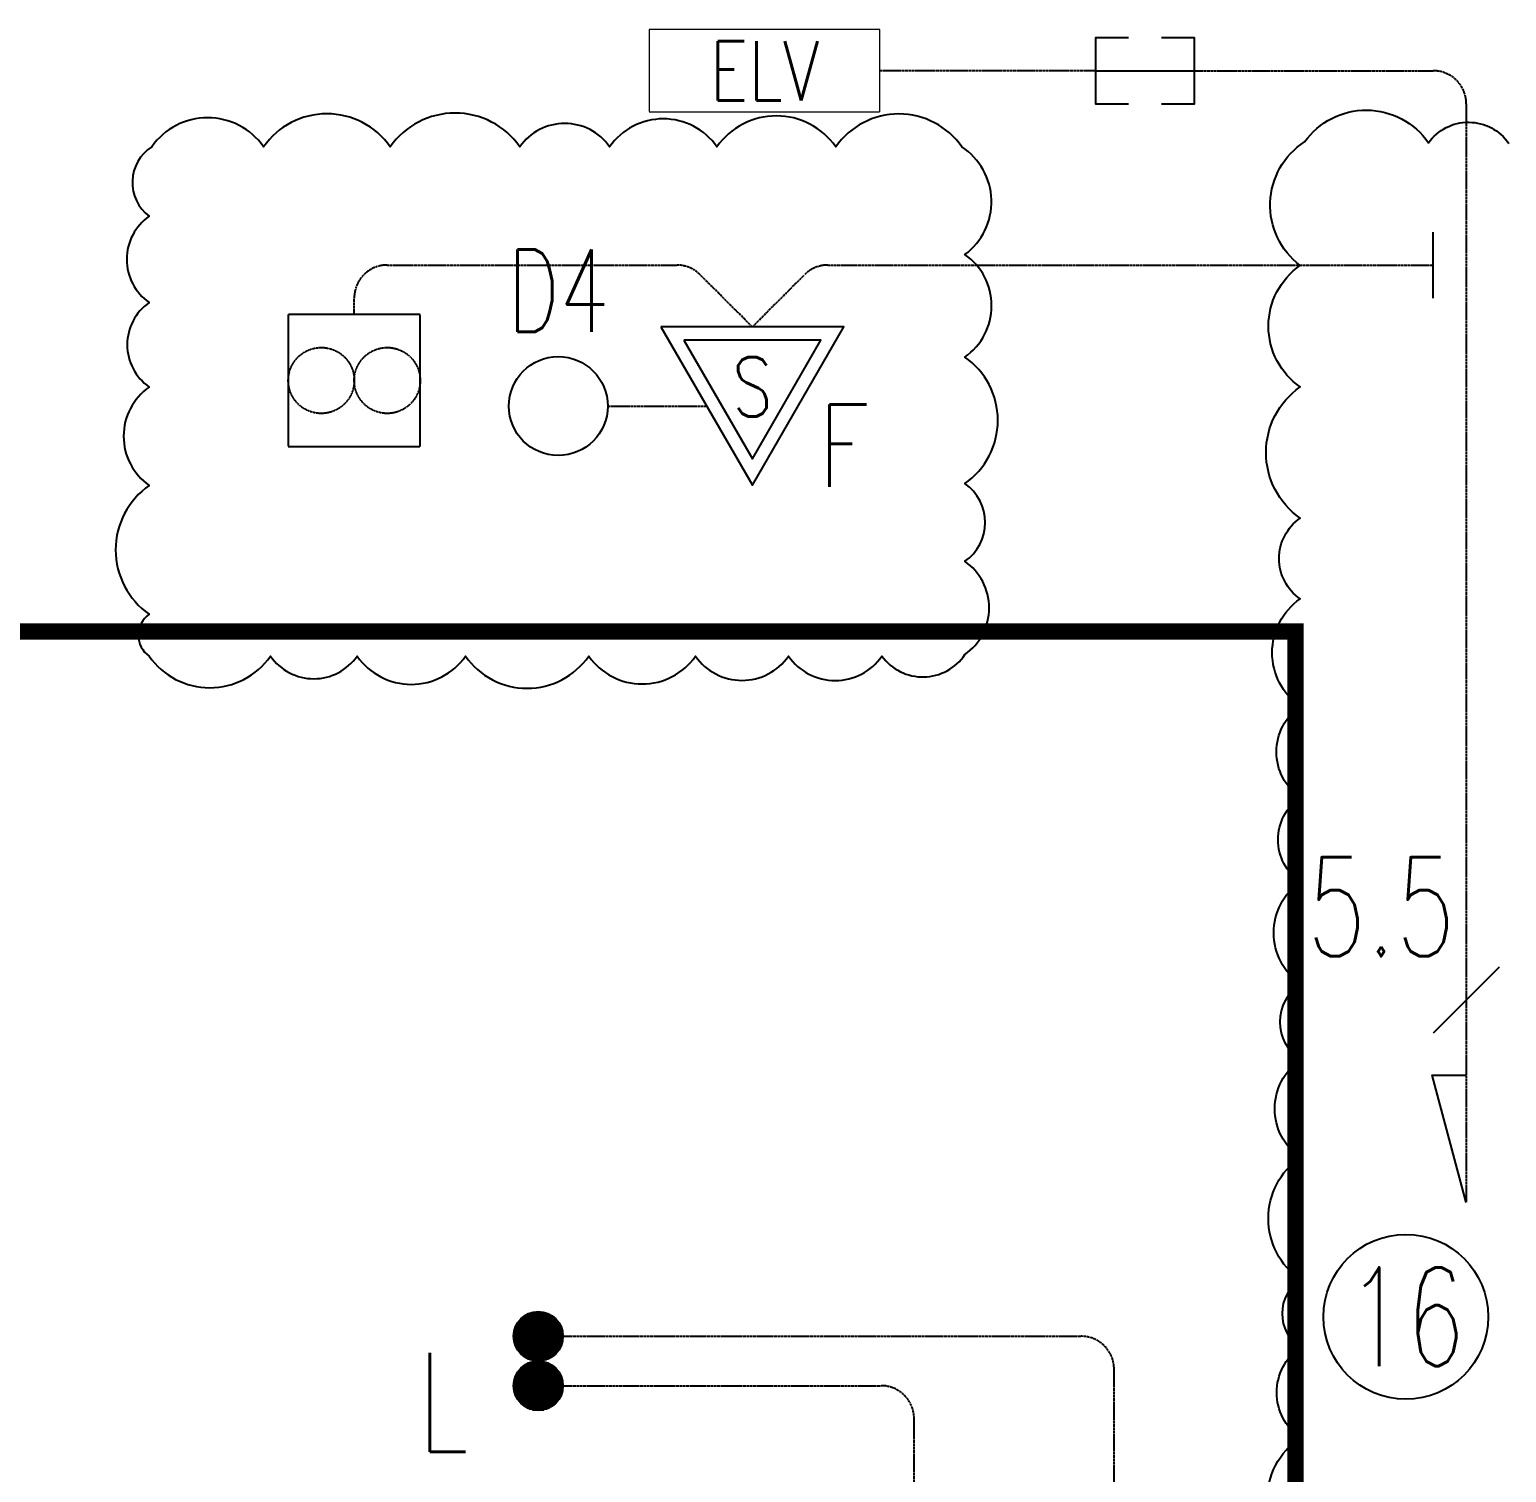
# Model space of a CAD drawing. Header units: millimetres. Extents: x 3999 to 176614, y 1464 to 57550.
# Drawn here: x 109261 to 113741, y 29437 to 33813 of the extents above; entities that cross this region are included whole.
import ezdxf
from ezdxf.enums import TextEntityAlignment as Align

# ---------------------------------------------------------------- set-up
doc = ezdxf.new("R2010")
doc.units = ezdxf.units.MM
doc.header["$LTSCALE"] = 0.2
doc.set_wipeout_variables(frame=1)
for name, pattern in [('CENTER', [50.8, 31.75, -6.35, 6.35, -6.35]), ('HIDDEN', [9.525, 6.35, -3.175]), ('PHANTOM', [63.5, 31.75, -6.35, 6.35, -6.35, 6.35, -6.35])]:
    doc.linetypes.add(name, pattern=pattern)
for name, color, linetype in [('1_シンボル', 2, 'Continuous'), ('1_乗数', 3, 'Continuous'), ('1_回路番号', 4, 'Continuous'), ('1_文字', 3, 'Continuous'), ('1_機器', 7, 'HIDDEN'), ('1_配線_1', 1, 'Continuous'), ('1_配線_4', 1, 'CENTER'), ('1_電源区画', 4, 'Continuous')]:
    doc.layers.add(name, color=color, linetype=linetype)
doc.layers.add('1_追加変更', color=10, linetype='Continuous', plot=False)
doc.layers.add('kakure', color=170, linetype='Continuous', plot=False)
doc.styles.add('S', font='simplex.shx', dxfattribs={"width": 0.7, "height": 300, "bigfont": 'extfont2.shx'})
doc.styles.get("Standard").update_dxf_attribs({"font": 'simplex.shx', "width": 0.8, "bigfont": 'extfont2.shx'})
doc.styles.add('ＭＳ 明朝', font='simplex.shx', dxfattribs={"bigfont": 'bigfont.shx'})

# ---------------------------------------------------------------- blocks, each defined once
blk = doc.blocks.new('L-DL')
at = {"color": 0, "linetype": 'ByBlock'}
blk.add_circle((0, 0), 150, dxfattribs=at)
blk = doc.blocks.new('D4')
at = {"layer": '1_シンボル', "linetype": 'Continuous', "lineweight": -3, "transparency": 33554687}
blk.add_blockref('L-DL', (0, 0), dxfattribs=at)
at = {"layer": 'kakure', "width": 0.7}
blk.add_text('D4', height=250, dxfattribs=at).set_placement((0, 350), align=Align.MIDDLE)
blk = doc.blocks.new('L-熱ｾﾝｻｰ親')
at = {"color": 0, "linetype": 'ByBlock'}
for points in [[(-277.1, 480), (0, 0), (277.1, 480)], [(-207.8, 440), (0, 80), (207.8, 440)]]:
    blk.add_lwpolyline(points, close=True, dxfattribs=at)
at = {"color": 0, "linetype": 'ByBlock', "width": 0.8}
blk.add_text('S', height=180, dxfattribs=at).set_placement((0, 208.6), align=Align.CENTER)
blk = doc.blocks.new('L-SW')
at = {"linetype": 'ByBlock'}
h = blk.add_hatch(dxfattribs=at)
h.set_pattern_fill('LINE', color=0, style=0)
h.set_pattern_definition([(0, (-30500, -9025), (0, 3.175), [])])
edge = h.paths.add_edge_path()
edge.add_arc((0, 75), 75, 0, 360)
at = {"color": 0, "linetype": 'ByBlock'}
blk.add_circle((0, 75), 75, dxfattribs=at)
blk = doc.blocks.new('盤記号1')
at = {"layer": '1_シンボル', "color": 0, "linetype": 'ByBlock', "lineweight": -2}
blk.add_lwpolyline([(-350, 0), (350, 0), (350, 250), (-350, 250)], close=True, dxfattribs=at)
at = {"layer": '1_シンボル', "color": 0, "linetype": 'ByBlock', "lineweight": 0, "style": 'ＭＳ 明朝', "width": 0.8}
blk.add_text('ELV', height=180, dxfattribs=at).set_placement((0, 125), align=Align.MIDDLE)
blk = doc.blocks.new('換気扇')
at = {"color": 0}
blk.add_lwpolyline([(-200, -200), (200, -200), (200, 200), (-200, 200)], close=True, dxfattribs=at)
for centre in [(-100, 0), (100, 0)]:
    blk.add_circle(centre, 100, dxfattribs=at)

msp = doc.modelspace()

# ---------------------------------------------------------------- linework, layer by layer
at = {"layer": '1_乗数', "linetype": 'Continuous', "lineweight": -3}
msp.add_line((113718.7, 30969.5), (113518.6, 30769.4), dxfattribs=at)
at = {"layer": '1_追加変更'}
msp.add_lwpolyline([(109624.1, 31912.8, 0.520567), (109991.8, 31912.8, 0.520567), (110254.9, 31912.8, 0.520567), (110583.2, 31912.8, 0.520567), (110957.3, 31912.8, 0.520567), (111281, 31912.8, 0.520567), (111562.9, 31912.8, 0.520567), (111846.5, 31912.8, 0.520567), (112098, 31917.7, 0.520567), (112098, 32200.4, 0.520567), (112098, 32436.1, 0.520567), (112098, 32819.9, 0.520567), (112098, 33130.8, 0.520567), (112089, 33457.4, 0.520567), (111706.4, 33457.4, 0.520567), (111346.1, 33457.4, 0.520567), (111020.5, 33457.4, 0.520567), (110748.3, 33457.4, 0.520567), (110355.3, 33457.4, 0.520567), (109971, 33457.4, 0.520567), (109631.8, 33457.4, 0.520567), (109624.1, 33246.9, 0.520567), (109624.1, 32985.2, 0.520567), (109624.1, 32729, 0.520567), (109624.1, 32430.5, 0.520567), (109624.1, 32039.7, 0.520567)], format="xyb", close=True, dxfattribs=at)
at = {"layer": '1_配線_1'}
for p, q in [((112494.3, 33688), (112794.3, 33688)), ((113518, 32998.8), (113518, 33198.8))]:
    msp.add_line(p, q, dxfattribs=at)
for points in [[(112594.3, 33788), (112494.3, 33788), (112494.3, 33588), (112594.3, 33588)], [(112694.3, 33588), (112794.3, 33588), (112794.3, 33788), (112694.3, 33788)], [(113618.7, 30255.8), (113515.1, 30642.2), (113618.7, 30642.2)]]:
    msp.add_lwpolyline(points, dxfattribs=at)
at = {"layer": '1_配線_4'}
for p, q in [((112494.3, 33688), (111840.5, 33688)), ((112794.3, 33688), (113518.7, 33688)), ((113618.7, 33588), (113618.7, 30255.8)), ((110346, 33098.8), (111224.3, 33098.8)), ((111453.4, 32911.2), (111295.1, 33069.6)), ((111453.4, 32911.2), (111611.7, 33069.6)), ((111682.4, 33098.8), (113518.7, 33098.8)), ((110246, 32948.8), (110246, 32998.8)), ((111014.8, 32671.2), (111314.8, 32671.2)), ((110879, 29850.4), (112450.5, 29850.4)), ((112550.5, 28874.3), (112550.5, 29750.4)), ((110879, 29700.4), (111844, 29700.4)), ((111944, 29123), (111944, 29600.4))]:
    msp.add_line(p, q, dxfattribs=at)
for centre, start, end in [((113518.7, 33588), 0, 90), ((110346, 32998.8), 90, 180), ((111224.3, 32998.8), 45, 90), ((111682.4, 32998.8), 90, 135), ((112450.5, 29750.4), 0, 90), ((111844, 29600.4), 0, 90)]:
    msp.add_arc(centre, 100, start, end, dxfattribs=at)
at = {"layer": '1_電源区画', "linetype": 'PHANTOM', "const_width": 50}
msp.add_lwpolyline([(107601, 24374.6), (113101, 24374.6), (113101, 31987.5), (107601, 31987.5)], dxfattribs=at)

# ---------------------------------------------------------------- block references
at = {"layer": '1_シンボル', "color": 7, "linetype": 'HIDDEN', "lineweight": 0, "zscale": 0.01776621527802636}
msp.add_blockref('盤記号1', (111490.5, 33563), dxfattribs=at)
at = {"layer": '1_シンボル'}
for name, p in [('D4', (110864.8, 32671.2)), ('L-SW', (110804, 29775.4)), ('L-SW', (110804, 29625.4))]:
    msp.add_blockref(name, p, dxfattribs=at)
at = {"layer": '1_シンボル', "lineweight": -3}
msp.add_blockref('L-熱ｾﾝｻｰ親', (111453.4, 32431.2), dxfattribs=at)
at = {"layer": '1_機器'}
msp.add_blockref('換気扇', (110246, 32748.8), dxfattribs=at)

# ---------------------------------------------------------------- texts
at = {"layer": '1_乗数', "linetype": 'Continuous', "lineweight": 0, "width": 0.7}
msp.add_text('5.5', height=300, dxfattribs=at).set_placement((113135.3, 31002.8))
at = {"layer": '1_文字', "lineweight": -3, "width": 0.8}
msp.add_text('F', height=250, dxfattribs=at).set_placement((111653.4, 32351.2), align=Align.BOTTOM_LEFT)
at = {"layer": '1_文字', "color": 3, "lineweight": -3, "style": 'S', "width": 0.7}
msp.add_text('L', height=300, dxfattribs=at).set_placement((110439, 29500.4))

# ---------------------------------------------------------------- next in the draw order: wipeouts: each hides what was drawn before it
msp.add_wipeout([(113434.5, 30201.1), (113432.7, 30201.1), (113430.9, 30201), (113429, 30201), (113427.2, 30201), (113425.4, 30200.9), (113423.5, 30200.8), (113421.7, 30200.8), (113419.9, 30200.7), (113418, 30200.6), (113416.2, 30200.4), (113414.4, 30200.3), (113412.6, 30200.2), (113410.7, 30200), (113408.9, 30199.9), (113407.1, 30199.7), (113405.3, 30199.5), (113403.4, 30199.3), (113401.6, 30199.1), (113399.8, 30198.9), (113398, 30198.7), (113396.2, 30198.4), (113394.3, 30198.2), (113392.5, 30197.9), (113390.7, 30197.6), (113388.9, 30197.3), (113387.1, 30197), (113385.3, 30196.7), (113383.5, 30196.4), (113381.7, 30196.1), (113379.9, 30195.7), (113378.1, 30195.4), (113376.3, 30195), (113374.5, 30194.6), (113372.7, 30194.3), (113370.9, 30193.9), (113369.1, 30193.4), (113367.3, 30193), (113365.6, 30192.6), (113363.8, 30192.1), (113362, 30191.7), (113360.2, 30191.2), (113358.5, 30190.7), (113356.7, 30190.3), (113354.9, 30189.8), (113353.2, 30189.2), (113351.4, 30188.7), (113349.7, 30188.2), (113347.9, 30187.6), (113346.2, 30187.1), (113344.4, 30186.5), (113342.7, 30185.9), (113341, 30185.4), (113339.2, 30184.8), (113337.5, 30184.1), (113335.8, 30183.5), (113334.1, 30182.9), (113332.3, 30182.3), (113330.6, 30181.6), (113328.9, 30180.9), (113327.2, 30180.3), (113325.5, 30179.6), (113323.8, 30178.9), (113322.1, 30178.2), (113320.4, 30177.5), (113318.8, 30176.7), (113317.1, 30176), (113315.4, 30175.2), (113313.7, 30174.5), (113312.1, 30173.7), (113310.4, 30172.9), (113308.8, 30172.1), (113307.1, 30171.3), (113305.5, 30170.5), (113303.8, 30169.7), (113302.2, 30168.9), (113300.6, 30168), (113299, 30167.2), (113297.3, 30166.3), (113295.7, 30165.4), (113294.1, 30164.6), (113292.5, 30163.7), (113290.9, 30162.8), (113289.3, 30161.9), (113287.8, 30160.9), (113286.2, 30160), (113284.6, 30159.1), (113283, 30158.1), (113281.5, 30157.1), (113279.9, 30156.2), (113278.4, 30155.2), (113276.8, 30154.2), (113275.3, 30153.2), (113273.8, 30152.2), (113272.3, 30151.2), (113270.7, 30150.1), (113269.2, 30149.1), (113267.7, 30148), (113266.2, 30147), (113264.7, 30145.9), (113263.3, 30144.8), (113261.8, 30143.8), (113260.3, 30142.7), (113258.9, 30141.6), (113257.4, 30140.4), (113255.9, 30139.3), (113254.5, 30138.2), (113253.1, 30137), (113251.6, 30135.9), (113250.2, 30134.7), (113248.8, 30133.6), (113247.4, 30132.4), (113246, 30131.2), (113244.6, 30130), (113243.2, 30128.8), (113241.9, 30127.6), (113240.5, 30126.4), (113239.1, 30125.1), (113237.8, 30123.9), (113236.4, 30122.7), (113235.1, 30121.4), (113233.8, 30120.1), (113232.5, 30118.9), (113231.1, 30117.6), (113229.8, 30116.3), (113228.5, 30115), (113227.3, 30113.7), (113226, 30112.4), (113224.7, 30111.1), (113223.4, 30109.7), (113222.2, 30108.4), (113220.9, 30107.1), (113219.7, 30105.7), (113218.5, 30104.4), (113217.3, 30103), (113216, 30101.6), (113214.8, 30100.2), (113213.7, 30098.8), (113212.5, 30097.4), (113211.3, 30096), (113210.1, 30094.6), (113209, 30093.2), (113207.8, 30091.8), (113206.7, 30090.3), (113205.5, 30088.9), (113204.4, 30087.5), (113203.3, 30086), (113202.2, 30084.5), (113201.1, 30083.1), (113200, 30081.6), (113198.9, 30080.1), (113197.9, 30078.6), (113196.8, 30077.1), (113195.8, 30075.6), (113194.7, 30074.1), (113193.7, 30072.6), (113192.7, 30071.1), (113191.7, 30069.5), (113190.7, 30068), (113189.7, 30066.5), (113188.7, 30064.9), (113187.7, 30063.4), (113186.7, 30061.8), (113185.8, 30060.2), (113184.9, 30058.7), (113183.9, 30057.1), (113183, 30055.5), (113182.1, 30053.9), (113181.2, 30052.3), (113180.3, 30050.7), (113179.4, 30049.1), (113178.5, 30047.5), (113177.7, 30045.9), (113176.8, 30044.3), (113176, 30042.6), (113175.1, 30041), (113174.3, 30039.4), (113173.5, 30037.7), (113172.7, 30036.1), (113171.9, 30034.4), (113171.1, 30032.8), (113170.4, 30031.1), (113169.6, 30029.4), (113168.9, 30027.8), (113168.1, 30026.1), (113167.4, 30024.4), (113166.7, 30022.7), (113166, 30021), (113165.3, 30019.3), (113164.6, 30017.6), (113163.9, 30015.9), (113163.3, 30014.2), (113162.6, 30012.5), (113162, 30010.8), (113161.3, 30009.1), (113160.7, 30007.4), (113160.1, 30005.6), (113159.5, 30003.9), (113158.9, 30002.2), (113158.3, 30000.4), (113157.8, 29998.7), (113157.2, 29996.9), (113156.7, 29995.2), (113156.1, 29993.4), (113155.6, 29991.7), (113155.1, 29989.9), (113154.6, 29988.1), (113154.1, 29986.4), (113153.6, 29984.6), (113153.2, 29982.8), (113152.7, 29981.1), (113152.3, 29979.3), (113151.8, 29977.5), (113151.4, 29975.7), (113151, 29973.9), (113150.6, 29972.1), (113150.2, 29970.4), (113149.8, 29968.6), (113149.5, 29966.8), (113149.1, 29965), (113148.8, 29963.2), (113148.4, 29961.4), (113148.1, 29959.6), (113147.8, 29957.8), (113147.5, 29955.9), (113147.2, 29954.1), (113146.9, 29952.3), (113146.7, 29950.5), (113146.4, 29948.7), (113146.2, 29946.9), (113146, 29945.1), (113145.7, 29943.2), (113145.5, 29941.4), (113145.3, 29939.6), (113145.2, 29937.8), (113145, 29936), (113144.8, 29934.1), (113144.7, 29932.3), (113144.5, 29930.5), (113144.4, 29928.6), (113144.3, 29926.8), (113144.2, 29925), (113144.1, 29923.2), (113144, 29921.3), (113143.9, 29919.5), (113143.9, 29917.7), (113143.8, 29915.8), (113143.8, 29914), (113143.8, 29912.2), (113143.8, 29910.3), (113143.8, 29908.5), (113143.8, 29906.7), (113143.8, 29904.8), (113143.8, 29903), (113143.9, 29901.2), (113143.9, 29899.3), (113144, 29897.5), (113144.1, 29895.7), (113144.2, 29893.8), (113144.3, 29892), (113144.4, 29890.2), (113144.5, 29888.4), (113144.7, 29886.5), (113144.8, 29884.7), (113145, 29882.9), (113145.2, 29881.1), (113145.3, 29879.2), (113145.5, 29877.4), (113145.7, 29875.6), (113146, 29873.8), (113146.2, 29871.9), (113146.4, 29870.1), (113146.7, 29868.3), (113146.9, 29866.5), (113147.2, 29864.7), (113147.5, 29862.9), (113147.8, 29861.1), (113148.1, 29859.3), (113148.4, 29857.5), (113148.8, 29855.7), (113149.1, 29853.9), (113149.5, 29852.1), (113149.8, 29850.3), (113150.2, 29848.5), (113150.6, 29846.7), (113151, 29844.9), (113151.4, 29843.1), (113151.8, 29841.3), (113152.3, 29839.5), (113152.7, 29837.8), (113153.2, 29836), (113153.6, 29834.2), (113154.1, 29832.5), (113154.6, 29830.7), (113155.1, 29828.9), (113155.6, 29827.2), (113156.1, 29825.4), (113156.7, 29823.7), (113157.2, 29821.9), (113157.8, 29820.2), (113158.3, 29818.4), (113158.9, 29816.7), (113159.5, 29814.9), (113160.1, 29813.2), (113160.7, 29811.5), (113161.3, 29809.8), (113162, 29808), (113162.6, 29806.3), (113163.3, 29804.6), (113163.9, 29802.9), (113164.6, 29801.2), (113165.3, 29799.5), (113166, 29797.8), (113166.7, 29796.1), (113167.4, 29794.4), (113168.1, 29792.7), (113168.9, 29791.1), (113169.6, 29789.4), (113170.4, 29787.7), (113171.1, 29786.1), (113171.9, 29784.4), (113172.7, 29782.7), (113173.5, 29781.1), (113174.3, 29779.5), (113175.1, 29777.8), (113176, 29776.2), (113176.8, 29774.6), (113177.7, 29772.9), (113178.5, 29771.3), (113179.4, 29769.7), (113180.3, 29768.1), (113181.2, 29766.5), (113182.1, 29764.9), (113183, 29763.3), (113183.9, 29761.7), (113184.9, 29760.2), (113185.8, 29758.6), (113186.7, 29757), (113187.7, 29755.5), (113188.7, 29753.9), (113189.7, 29752.4), (113190.7, 29750.8), (113191.7, 29749.3), (113192.7, 29747.8), (113193.7, 29746.2), (113194.7, 29744.7), (113195.8, 29743.2), (113196.8, 29741.7), (113197.9, 29740.2), (113198.9, 29738.7), (113200, 29737.2), (113201.1, 29735.8), (113202.2, 29734.3), (113203.3, 29732.8), (113204.4, 29731.4), (113205.5, 29729.9), (113206.7, 29728.5), (113207.8, 29727.1), (113209, 29725.6), (113210.1, 29724.2), (113211.3, 29722.8), (113212.5, 29721.4), (113213.7, 29720), (113214.8, 29718.6), (113216, 29717.2), (113217.3, 29715.8), (113218.5, 29714.5), (113219.7, 29713.1), (113220.9, 29711.8), (113222.2, 29710.4), (113223.4, 29709.1), (113224.7, 29707.8), (113226, 29706.4), (113227.3, 29705.1), (113228.5, 29703.8), (113229.8, 29702.5), (113231.1, 29701.2), (113232.5, 29700), (113233.8, 29698.7), (113235.1, 29697.4), (113236.4, 29696.2), (113237.8, 29694.9), (113239.1, 29693.7), (113240.5, 29692.5), (113241.9, 29691.2), (113243.2, 29690), (113244.6, 29688.8), (113246, 29687.6), (113247.4, 29686.4), (113248.8, 29685.3), (113250.2, 29684.1), (113251.6, 29682.9), (113253.1, 29681.8), (113254.5, 29680.6), (113255.9, 29679.5), (113257.4, 29678.4), (113258.9, 29677.3), (113260.3, 29676.2), (113261.8, 29675.1), (113263.3, 29674), (113264.7, 29672.9), (113266.2, 29671.8), (113267.7, 29670.8), (113269.2, 29669.7), (113270.7, 29668.7), (113272.3, 29667.7), (113273.8, 29666.6), (113275.3, 29665.6), (113276.8, 29664.6), (113278.4, 29663.6), (113279.9, 29662.7), (113281.5, 29661.7), (113283, 29660.7), (113284.6, 29659.8), (113286.2, 29658.8), (113287.8, 29657.9), (113289.3, 29657), (113290.9, 29656.1), (113292.5, 29655.2), (113294.1, 29654.3), (113295.7, 29653.4), (113297.3, 29652.5), (113299, 29651.6), (113300.6, 29650.8), (113302.2, 29650), (113303.8, 29649.1), (113305.5, 29648.3), (113307.1, 29647.5), (113308.8, 29646.7), (113310.4, 29645.9), (113312.1, 29645.1), (113313.7, 29644.3), (113315.4, 29643.6), (113317.1, 29642.8), (113318.8, 29642.1), (113320.4, 29641.4), (113322.1, 29640.7), (113323.8, 29639.9), (113325.5, 29639.3), (113327.2, 29638.6), (113328.9, 29637.9), (113330.6, 29637.2), (113332.3, 29636.6), (113334.1, 29635.9), (113335.8, 29635.3), (113337.5, 29634.7), (113339.2, 29634.1), (113341, 29633.5), (113342.7, 29632.9), (113344.4, 29632.3), (113346.2, 29631.7), (113347.9, 29631.2), (113349.7, 29630.6), (113351.4, 29630.1), (113353.2, 29629.6), (113354.9, 29629.1), (113356.7, 29628.6), (113358.5, 29628.1), (113360.2, 29627.6), (113362, 29627.1), (113363.8, 29626.7), (113365.6, 29626.2), (113367.3, 29625.8), (113369.1, 29625.4), (113370.9, 29625), (113372.7, 29624.6), (113374.5, 29624.2), (113376.3, 29623.8), (113378.1, 29623.4), (113379.9, 29623.1), (113381.7, 29622.7), (113383.5, 29622.4), (113385.3, 29622.1), (113387.1, 29621.8), (113388.9, 29621.5), (113390.7, 29621.2), (113392.5, 29620.9), (113394.3, 29620.7), (113396.2, 29620.4), (113398, 29620.2), (113399.8, 29619.9), (113401.6, 29619.7), (113403.4, 29619.5), (113405.3, 29619.3), (113407.1, 29619.1), (113408.9, 29619), (113410.7, 29618.8), (113412.6, 29618.6), (113414.4, 29618.5), (113416.2, 29618.4), (113418, 29618.3), (113419.9, 29618.2), (113421.7, 29618.1), (113423.5, 29618), (113425.4, 29617.9), (113427.2, 29617.9), (113429, 29617.8), (113430.9, 29617.8), (113432.7, 29617.8), (113434.5, 29617.7), (113436.4, 29617.7), (113438.2, 29617.8), (113440, 29617.8), (113441.9, 29617.8), (113443.7, 29617.9), (113445.5, 29617.9), (113447.3, 29618), (113449.2, 29618.1), (113451, 29618.2), (113452.8, 29618.3), (113454.7, 29618.4), (113456.5, 29618.5), (113458.3, 29618.6), (113460.1, 29618.8), (113462, 29619), (113463.8, 29619.1), (113465.6, 29619.3), (113467.4, 29619.5), (113469.3, 29619.7), (113471.1, 29619.9), (113472.9, 29620.2), (113474.7, 29620.4), (113476.5, 29620.7), (113478.3, 29620.9), (113480.2, 29621.2), (113482, 29621.5), (113483.8, 29621.8), (113485.6, 29622.1), (113487.4, 29622.4), (113489.2, 29622.7), (113491, 29623.1), (113492.8, 29623.4), (113494.6, 29623.8), (113496.4, 29624.2), (113498.2, 29624.6), (113500, 29625), (113501.7, 29625.4), (113503.5, 29625.8), (113505.3, 29626.2), (113507.1, 29626.7), (113508.9, 29627.1), (113510.6, 29627.6), (113512.4, 29628.1), (113514.2, 29628.6), (113515.9, 29629.1), (113517.7, 29629.6), (113519.4, 29630.1), (113521.2, 29630.6), (113522.9, 29631.2), (113524.7, 29631.7), (113526.4, 29632.3), (113528.2, 29632.9), (113529.9, 29633.5), (113531.6, 29634.1), (113533.4, 29634.7), (113535.1, 29635.3), (113536.8, 29635.9), (113538.5, 29636.6), (113540.2, 29637.2), (113542, 29637.9), (113543.7, 29638.6), (113545.4, 29639.3), (113547.1, 29639.9), (113548.7, 29640.7), (113550.4, 29641.4), (113552.1, 29642.1), (113553.8, 29642.8), (113555.5, 29643.6), (113557.1, 29644.3), (113558.8, 29645.1), (113560.5, 29645.9), (113562.1, 29646.7), (113563.8, 29647.5), (113565.4, 29648.3), (113567, 29649.1), (113568.7, 29650), (113570.3, 29650.8), (113571.9, 29651.6), (113573.5, 29652.5), (113575.1, 29653.4), (113576.8, 29654.3), (113578.4, 29655.2), (113579.9, 29656.1), (113581.5, 29657), (113583.1, 29657.9), (113584.7, 29658.8), (113586.3, 29659.8), (113587.8, 29660.7), (113589.4, 29661.7), (113590.9, 29662.7), (113592.5, 29663.6), (113594, 29664.6), (113595.6, 29665.6), (113597.1, 29666.6), (113598.6, 29667.7), (113600.1, 29668.7), (113601.6, 29669.7), (113603.1, 29670.8), (113604.6, 29671.8), (113606.1, 29672.9), (113607.6, 29674), (113609.1, 29675.1), (113610.6, 29676.2), (113612, 29677.3), (113613.5, 29678.4), (113614.9, 29679.5), (113616.4, 29680.6), (113617.8, 29681.8), (113619.2, 29682.9), (113620.6, 29684.1), (113622.1, 29685.3), (113623.5, 29686.4), (113624.9, 29687.6), (113626.3, 29688.8), (113627.6, 29690), (113629, 29691.2), (113630.4, 29692.5), (113631.7, 29693.7), (113633.1, 29694.9), (113634.4, 29696.2), (113635.8, 29697.4), (113637.1, 29698.7), (113638.4, 29700), (113639.7, 29701.2), (113641, 29702.5), (113642.3, 29703.8), (113643.6, 29705.1), (113644.9, 29706.4), (113646.2, 29707.8), (113647.4, 29709.1), (113648.7, 29710.4), (113649.9, 29711.8), (113651.2, 29713.1), (113652.4, 29714.5), (113653.6, 29715.8), (113654.8, 29717.2), (113656, 29718.6), (113657.2, 29720), (113658.4, 29721.4), (113659.6, 29722.8), (113660.8, 29724.2), (113661.9, 29725.6), (113663.1, 29727.1), (113664.2, 29728.5), (113665.3, 29729.9), (113666.5, 29731.4), (113667.6, 29732.8), (113668.7, 29734.3), (113669.8, 29735.8), (113670.9, 29737.2), (113671.9, 29738.7), (113673, 29740.2), (113674.1, 29741.7), (113675.1, 29743.2), (113676.2, 29744.7), (113677.2, 29746.2), (113678.2, 29747.8), (113679.2, 29749.3), (113680.2, 29750.8), (113681.2, 29752.4), (113682.2, 29753.9), (113683.2, 29755.5), (113684.1, 29757), (113685.1, 29758.6), (113686, 29760.2), (113687, 29761.7), (113687.9, 29763.3), (113688.8, 29764.9), (113689.7, 29766.5), (113690.6, 29768.1), (113691.5, 29769.7), (113692.3, 29771.3), (113693.2, 29772.9), (113694.1, 29774.6), (113694.9, 29776.2), (113695.7, 29777.8), (113696.6, 29779.5), (113697.4, 29781.1), (113698.2, 29782.7), (113699, 29784.4), (113699.7, 29786.1), (113700.5, 29787.7), (113701.3, 29789.4), (113702, 29791.1), (113702.8, 29792.7), (113703.5, 29794.4), (113704.2, 29796.1), (113704.9, 29797.8), (113705.6, 29799.5), (113706.3, 29801.2), (113707, 29802.9), (113707.6, 29804.6), (113708.3, 29806.3), (113708.9, 29808), (113709.6, 29809.8), (113710.2, 29811.5), (113710.8, 29813.2), (113711.4, 29814.9), (113712, 29816.7), (113712.5, 29818.4), (113713.1, 29820.2), (113713.7, 29821.9), (113714.2, 29823.7), (113714.7, 29825.4), (113715.3, 29827.2), (113715.8, 29828.9), (113716.3, 29830.7), (113716.8, 29832.5), (113717.2, 29834.2), (113717.7, 29836), (113718.2, 29837.8), (113718.6, 29839.5), (113719, 29841.3), (113719.5, 29843.1), (113719.9, 29844.9), (113720.3, 29846.7), (113720.7, 29848.5), (113721, 29850.3), (113721.4, 29852.1), (113721.8, 29853.9), (113722.1, 29855.7), (113722.4, 29857.5), (113722.8, 29859.3), (113723.1, 29861.1), (113723.4, 29862.9), (113723.7, 29864.7), (113723.9, 29866.5), (113724.2, 29868.3), (113724.4, 29870.1), (113724.7, 29871.9), (113724.9, 29873.8), (113725.1, 29875.6), (113725.3, 29877.4), (113725.5, 29879.2), (113725.7, 29881.1), (113725.9, 29882.9), (113726.1, 29884.7), (113726.2, 29886.5), (113726.3, 29888.4), (113726.5, 29890.2), (113726.6, 29892), (113726.7, 29893.8), (113726.8, 29895.7), (113726.9, 29897.5), (113726.9, 29899.3), (113727, 29901.2), (113727, 29903), (113727.1, 29904.8), (113727.1, 29906.7), (113727.1, 29908.5), (113727.1, 29910.3), (113727.1, 29912.2), (113727.1, 29914), (113727, 29915.8), (113727, 29917.7), (113726.9, 29919.5), (113726.9, 29921.3), (113726.8, 29923.2), (113726.7, 29925), (113726.6, 29926.8), (113726.5, 29928.6), (113726.3, 29930.5), (113726.2, 29932.3), (113726.1, 29934.1), (113725.9, 29936), (113725.7, 29937.8), (113725.5, 29939.6), (113725.3, 29941.4), (113725.1, 29943.2), (113724.9, 29945.1), (113724.7, 29946.9), (113724.4, 29948.7), (113724.2, 29950.5), (113723.9, 29952.3), (113723.7, 29954.1), (113723.4, 29955.9), (113723.1, 29957.8), (113722.8, 29959.6), (113722.4, 29961.4), (113722.1, 29963.2), (113721.8, 29965), (113721.4, 29966.8), (113721, 29968.6), (113720.7, 29970.4), (113720.3, 29972.1), (113719.9, 29973.9), (113719.5, 29975.7), (113719, 29977.5), (113718.6, 29979.3), (113718.2, 29981.1), (113717.7, 29982.8), (113717.2, 29984.6), (113716.8, 29986.4), (113716.3, 29988.1), (113715.8, 29989.9), (113715.3, 29991.7), (113714.7, 29993.4), (113714.2, 29995.2), (113713.7, 29996.9), (113713.1, 29998.7), (113712.5, 30000.4), (113712, 30002.2), (113711.4, 30003.9), (113710.8, 30005.6), (113710.2, 30007.4), (113709.6, 30009.1), (113708.9, 30010.8), (113708.3, 30012.5), (113707.6, 30014.2), (113707, 30015.9), (113706.3, 30017.6), (113705.6, 30019.3), (113704.9, 30021), (113704.2, 30022.7), (113703.5, 30024.4), (113702.8, 30026.1), (113702, 30027.8), (113701.3, 30029.4), (113700.5, 30031.1), (113699.7, 30032.8), (113699, 30034.4), (113698.2, 30036.1), (113697.4, 30037.7), (113696.6, 30039.4), (113695.7, 30041), (113694.9, 30042.6), (113694.1, 30044.3), (113693.2, 30045.9), (113692.3, 30047.5), (113691.5, 30049.1), (113690.6, 30050.7), (113689.7, 30052.3), (113688.8, 30053.9), (113687.9, 30055.5), (113687, 30057.1), (113686, 30058.7), (113685.1, 30060.2), (113684.1, 30061.8), (113683.2, 30063.4), (113682.2, 30064.9), (113681.2, 30066.5), (113680.2, 30068), (113679.2, 30069.5), (113678.2, 30071.1), (113677.2, 30072.6), (113676.2, 30074.1), (113675.1, 30075.6), (113674.1, 30077.1), (113673, 30078.6), (113671.9, 30080.1), (113670.9, 30081.6), (113669.8, 30083.1), (113668.7, 30084.5), (113667.6, 30086), (113666.5, 30087.5), (113665.3, 30088.9), (113664.2, 30090.3), (113663.1, 30091.8), (113661.9, 30093.2), (113660.8, 30094.6), (113659.6, 30096), (113658.4, 30097.4), (113657.2, 30098.8), (113656, 30100.2), (113654.8, 30101.6), (113653.6, 30103), (113652.4, 30104.4), (113651.2, 30105.7), (113649.9, 30107.1), (113648.7, 30108.4), (113647.4, 30109.7), (113646.2, 30111.1), (113644.9, 30112.4), (113643.6, 30113.7), (113642.3, 30115), (113641, 30116.3), (113639.7, 30117.6), (113638.4, 30118.9), (113637.1, 30120.1), (113635.8, 30121.4), (113634.4, 30122.7), (113633.1, 30123.9), (113631.7, 30125.1), (113630.4, 30126.4), (113629, 30127.6), (113627.6, 30128.8), (113626.3, 30130), (113624.9, 30131.2), (113623.5, 30132.4), (113622.1, 30133.6), (113620.6, 30134.7), (113619.2, 30135.9), (113617.8, 30137), (113616.4, 30138.2), (113614.9, 30139.3), (113613.5, 30140.4), (113612, 30141.6), (113610.6, 30142.7), (113609.1, 30143.8), (113607.6, 30144.8), (113606.1, 30145.9), (113604.6, 30147), (113603.1, 30148), (113601.6, 30149.1), (113600.1, 30150.1), (113598.6, 30151.2), (113597.1, 30152.2), (113595.6, 30153.2), (113594, 30154.2), (113592.5, 30155.2), (113590.9, 30156.2), (113589.4, 30157.1), (113587.8, 30158.1), (113586.3, 30159.1), (113584.7, 30160), (113583.1, 30160.9), (113581.5, 30161.9), (113579.9, 30162.8), (113578.4, 30163.7), (113576.8, 30164.6), (113575.1, 30165.4), (113573.5, 30166.3), (113571.9, 30167.2), (113570.3, 30168), (113568.7, 30168.9), (113567, 30169.7), (113565.4, 30170.5), (113563.8, 30171.3), (113562.1, 30172.1), (113560.5, 30172.9), (113558.8, 30173.7), (113557.1, 30174.5), (113555.5, 30175.2), (113553.8, 30176), (113552.1, 30176.7), (113550.4, 30177.5), (113548.7, 30178.2), (113547.1, 30178.9), (113545.4, 30179.6), (113543.7, 30180.3), (113542, 30180.9), (113540.2, 30181.6), (113538.5, 30182.3), (113536.8, 30182.9), (113535.1, 30183.5), (113533.4, 30184.1), (113531.6, 30184.8), (113529.9, 30185.4), (113528.2, 30185.9), (113526.4, 30186.5), (113524.7, 30187.1), (113522.9, 30187.6), (113521.2, 30188.2), (113519.4, 30188.7), (113517.7, 30189.2), (113515.9, 30189.8), (113514.2, 30190.3), (113512.4, 30190.7), (113510.6, 30191.2), (113508.9, 30191.7), (113507.1, 30192.1), (113505.3, 30192.6), (113503.5, 30193), (113501.7, 30193.4), (113500, 30193.9), (113498.2, 30194.3), (113496.4, 30194.6), (113494.6, 30195), (113492.8, 30195.4), (113491, 30195.7), (113489.2, 30196.1), (113487.4, 30196.4), (113485.6, 30196.7), (113483.8, 30197), (113482, 30197.3), (113480.2, 30197.6), (113478.3, 30197.9), (113476.5, 30198.2), (113474.7, 30198.4), (113472.9, 30198.7), (113471.1, 30198.9), (113469.3, 30199.1), (113467.4, 30199.3), (113465.6, 30199.5), (113463.8, 30199.7), (113462, 30199.9), (113460.1, 30200), (113458.3, 30200.2), (113456.5, 30200.3), (113454.7, 30200.4), (113452.8, 30200.6), (113451, 30200.7), (113449.2, 30200.8), (113447.3, 30200.8), (113445.5, 30200.9), (113443.7, 30201), (113441.9, 30201), (113440, 30201), (113438.2, 30201.1), (113436.4, 30201.1)])

# ---------------------------------------------------------------- next in the draw order: linework, layer by layer
at = {"layer": '1_回路番号'}
msp.add_circle((113435.4, 29909.4), 250, dxfattribs=at)
at = {"layer": '1_追加変更'}
msp.add_lwpolyline([(113114.8, 29155.5, -0.520567), (113114.8, 29543.5, -0.520567), (113114.8, 29815.9, -0.520567), (113114.8, 30022.6, -0.520567), (113114.8, 30392.6, -0.520567), (113114.8, 30688, -0.520567), (113114.8, 30919.6, -0.520567), (113114.8, 31227.9, -0.520567), (113114.8, 31484.3, -0.520567), (113114.8, 31760.6, -0.520567), (113114.8, 32086.3, -0.520567), (113114.8, 32331.5, -0.520567), (113114.8, 32729.1, -0.520567), (113114.8, 33097.8, -0.520567), (113128.3, 33472.3, -0.520567), (113504, 33469.4, -0.520567), (113747.7, 33467.6, -0.520567)], format="xyb", dxfattribs=at)

# ---------------------------------------------------------------- next in the draw order: texts
at = {"layer": '1_回路番号', "linetype": 'Continuous', "lineweight": 0, "width": 0.7}
msp.add_text('16', height=300, dxfattribs=at).set_placement((113435.4, 29909.4), align=Align.MIDDLE)

doc.saveas('drawing.dxf')
